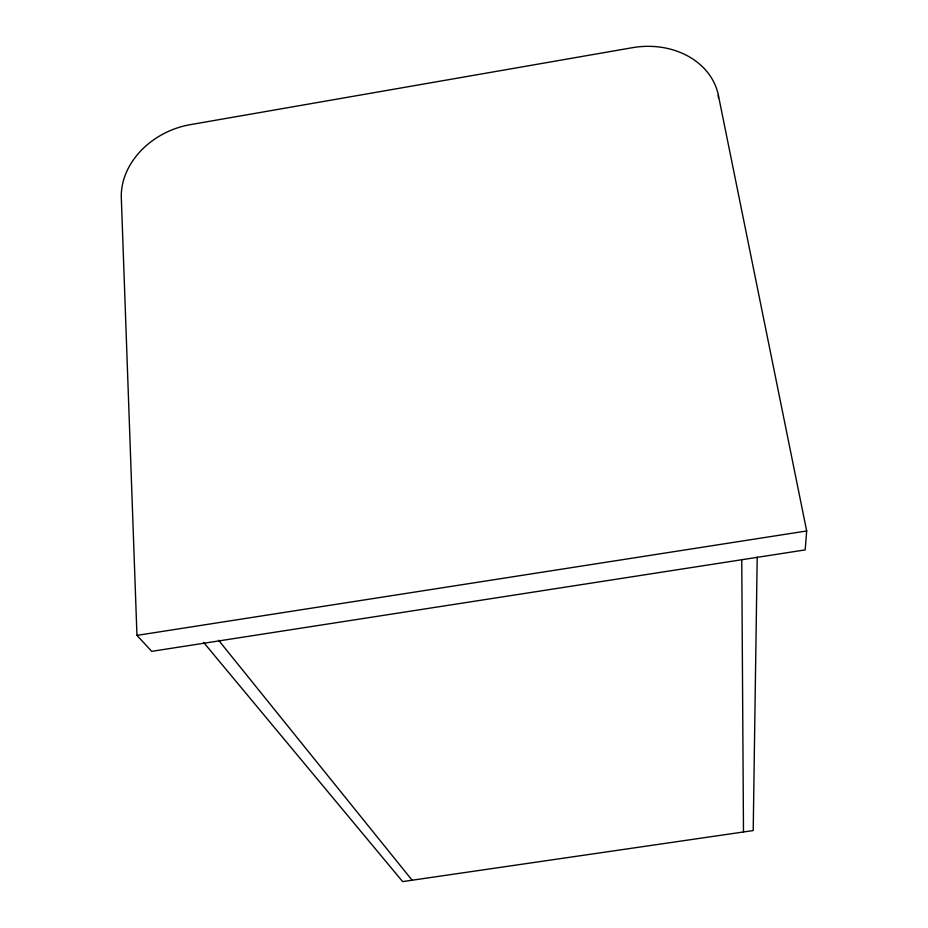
<?xml version="1.0" encoding="UTF-8"?>
<svg xmlns="http://www.w3.org/2000/svg" width="928" height="928" viewBox="0 0 928 928"><rect width="100%" height="100%" fill="white"/><g stroke="black" fill="none" stroke-linecap="round" stroke-linejoin="round"><path stroke-width="1.39" d="M757.202 557.067L753.211 830.56L402.636 881.6L203.568 642.373M806.687 530.967L805.191 549.898L151.705 651.34L136.961 635.378L121.313 197.815A74.553 60.575 -23.5 0 1 190.182 124.677L632.409 47.688A75.922 62.443 -8.7 0 1 718.353 95.201L806.687 530.967L136.961 635.378M218.602 640.262L412.125 880.22M718.353 95.201L718.423 97.997M741.75 559.607L743.49 831.975"/></g></svg>
